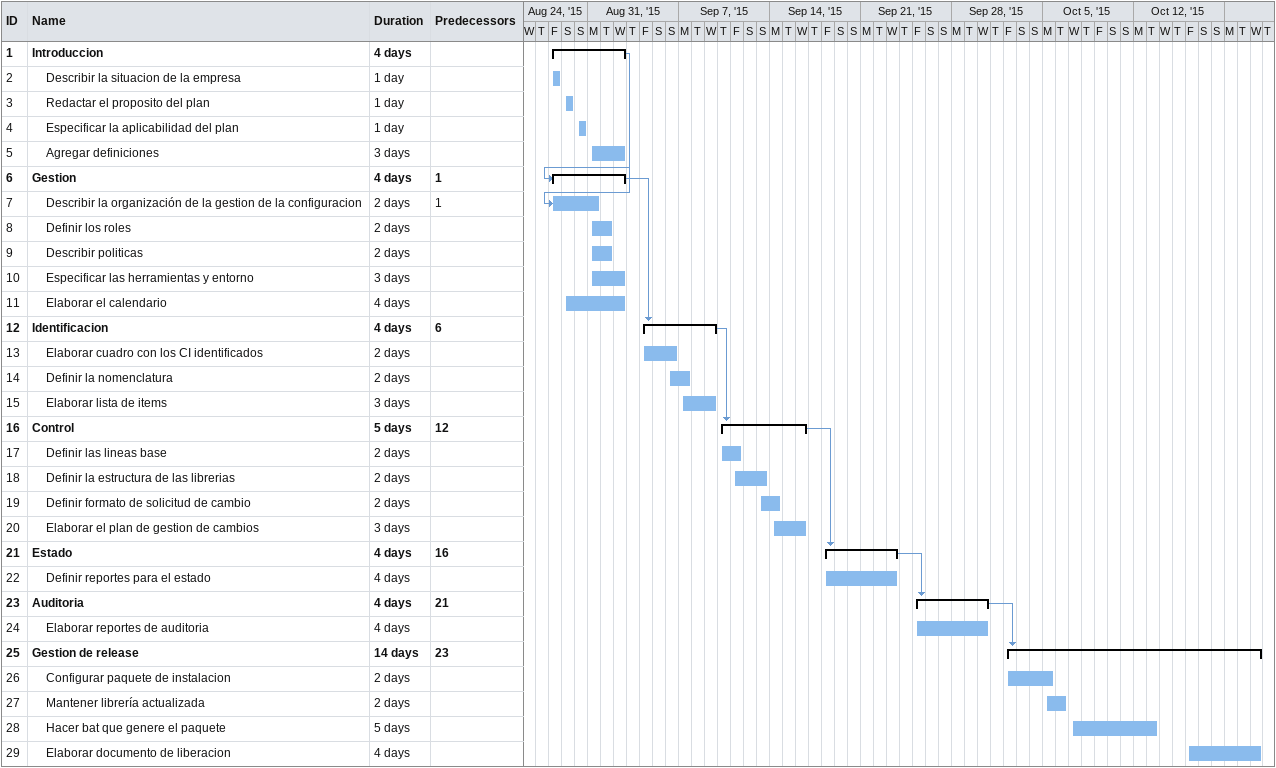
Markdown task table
| ID | Level | Task | Duration | Start | Finish | Predecessors |
|---|---|---|---|---|---|---|
| 1 | 1 | **Introduccion** | 4d | 2015-08-28 | 2015-09-02 |  |
| 2 | 2 | Describir la situacion de la empresa | 1d | 2015-08-28 | 2015-08-28 |  |
| 3 | 2 | Redactar el proposito del plan | 1d | 2015-08-29 | 2015-08-29 |  |
| 4 | 2 | Especificar la aplicabilidad del plan | 1d | 2015-08-30 | 2015-08-30 |  |
| 5 | 2 | Agregar definiciones | 3d | 2015-08-31 | 2015-09-02 |  |
| 6 | 1 | **Gestion** | 4d | 2015-08-28 | 2015-09-02 | 1 |
| 7 | 2 | Describir la organización de la gestion de la configuracion | 2d | 2015-08-28 | 2015-08-31 | 1 |
| 8 | 2 | Definir los roles | 2d | 2015-08-31 | 2015-09-01 |  |
| 9 | 2 | Describir politicas | 2d | 2015-08-31 | 2015-09-01 |  |
| 10 | 2 | Especificar las herramientas y entorno | 3d | 2015-08-31 | 2015-09-02 |  |
| 11 | 2 | Elaborar el calendario | 4d | 2015-08-29 | 2015-09-02 |  |
| 12 | 1 | **Identificacion** | 4d | 2015-09-04 | 2015-09-09 | 6 |
| 13 | 2 | Elaborar cuadro con los CI identificados | 2d | 2015-09-04 | 2015-09-06 |  |
| 14 | 2 | Definir la nomenclatura | 2d | 2015-09-06 | 2015-09-07 |  |
| 15 | 2 | Elaborar lista de items | 3d | 2015-09-07 | 2015-09-09 |  |
| 16 | 1 | **Control** | 5d | 2015-09-10 | 2015-09-16 | 12 |
| 17 | 2 | Definir las lineas base | 2d | 2015-09-10 | 2015-09-11 |  |
| 18 | 2 | Definir la estructura de las librerias | 2d | 2015-09-11 | 2015-09-13 |  |
| 19 | 2 | Definir formato de solicitud de cambio | 2d | 2015-09-13 | 2015-09-14 |  |
| 20 | 2 | Elaborar el plan de gestion de cambios | 3d | 2015-09-14 | 2015-09-16 |  |
| 21 | 1 | **Estado** | 4d | 2015-09-18 | 2015-09-23 | 16 |
| 22 | 2 | Definir reportes para el estado | 4d | 2015-09-18 | 2015-09-23 |  |
| 23 | 1 | **Auditoria** | 4d | 2015-09-25 | 2015-09-30 | 21 |
| 24 | 2 | Elaborar reportes de auditoria | 4d | 2015-09-25 | 2015-09-30 |  |
| 25 | 1 | **Gestion de release** | 14d | 2015-10-02 | 2015-10-21 | 23 |
| 26 | 2 | Configurar paquete de instalacion | 2d | 2015-10-02 | 2015-10-05 |  |
| 27 | 2 | Mantener librería actualizada | 2d | 2015-10-05 | 2015-10-06 |  |
| 28 | 2 | Hacer bat que genere el paquete | 5d | 2015-10-07 | 2015-10-13 |  |
| 29 | 2 | Elaborar documento de liberacion | 4d | 2015-10-16 | 2015-10-21 |  |
